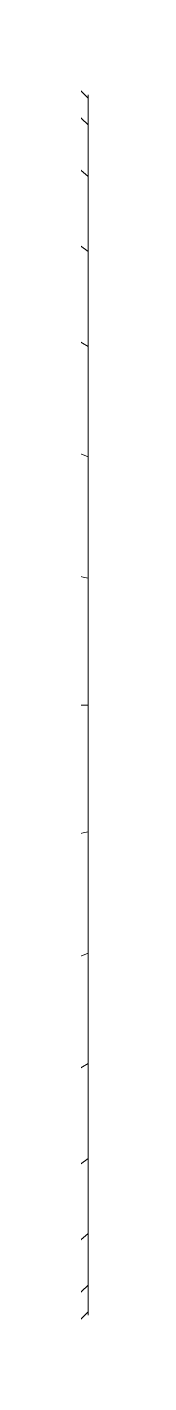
# Model space of a CAD drawing. Header units: millimetres. Extents: x -228 to 252, y -232 to 100.
# Drawn here: x 191 to 191, y -20 to 20 of the extents above; entities that cross this region are included whole.
import ezdxf

# ---------------------------------------------------------------- set-up
doc = ezdxf.new("R2010")
doc.units = ezdxf.units.MM
doc.layers.add('1', color=7, linetype='Continuous', true_color=0xffffff)

# ---------------------------------------------------------------- blocks, each defined once
blk = doc.blocks.new('UG_SURFACE_005')
at = {"layer": '1', "color": 60, "linetype": 'Continuous', "lineweight": 18}
for points in [[(-10, 17.320508, 2), (-2.090569, 19.890439, 2), (-1.881512, 17.901395), (-9, 15.588458)], [(-2.090569, 19.890439, 291.000009), (-2.090569, 19.890439, 2), (-10, 17.320508, 2), (-10, 17.320508, 291.000009)], [(-6.75, 11.691343, 291.000009), (-1.411134, 13.426046, 291.000009), (-2.090569, 19.890439, 291.000009), (-10, 17.320508, 291.000009)], [(-2.090569, 19.890439, 2), (6.18034, 19.021131, 2), (5.562306, 17.119016), (-1.881512, 17.901395)], [(6.18034, 19.021131, 291.000009), (6.18034, 19.021131, 2), (-2.090569, 19.890439, 2), (-2.090569, 19.890439, 291.000009)], [(6.18034, 19.021131, 291.000009), (-2.090569, 19.890439, 291.000009), (-1.411134, 13.426046, 291.000009), (4.17173, 12.839263, 291.000009)], [(4.17173, 12.839263, 291.000009), (9.033263, 10.032455, 291.000009), (13.382612, 14.862897, 291.000009), (6.18034, 19.021131, 291.000009)], [(6.18034, 19.021131, 2), (13.382612, 14.862897, 2), (12.044351, 13.376607), (5.562306, 17.119016)], [(13.382612, 14.862897, 291.000009), (13.382612, 14.862897, 2), (6.18034, 19.021131, 2), (6.18034, 19.021131, 291.000009)], [(-9, 15.588458), (-1.881512, 17.901395), (5.562306, 17.119016), (0, 0)], [(-16.18034, 11.755705, 2), (-10, 17.320508, 2), (-9, 15.588458), (-14.562306, 10.580135)], [(-10, 17.320508, 291.000009), (-10, 17.320508, 2), (-16.18034, 11.755705, 2), (-16.18034, 11.755705, 291.000009)], [(-10, 17.320508, 291.000009), (-16.18034, 11.755705, 291.000009), (-10.92173, 7.935101, 291.000009), (-6.75, 11.691343, 291.000009)], [(5.562306, 17.119016), (12.044351, 13.376607), (16.443819, 7.321259), (0, 0)], [(0, 0), (-17.606657, 3.74241), (-14.562306, 10.580135), (-9, 15.588458)], [(18.27091, 8.134733, 291.000009), (13.382612, 14.862897, 291.000009), (9.033263, 10.032455, 291.000009), (12.332864, 5.490945, 291.000009)], [(13.382612, 14.862897, 2), (18.27091, 8.134733, 2), (16.443819, 7.321259), (12.044351, 13.376607)], [(18.27091, 8.134733, 291.000009), (18.27091, 8.134733, 2), (13.382612, 14.862897, 2), (13.382612, 14.862897, 291.000009)], [(-6.558658, 11.359929, 291.076124), (-1.371133, 13.045458, 291.076124), (-1.411134, 13.426046, 291.000009), (-6.75, 11.691343, 291.000009)], [(-1.371133, 13.045458, 291.076124), (4.053474, 12.475309, 291.076124), (4.17173, 12.839263, 291.000009), (-1.411134, 13.426046, 291.000009)], [(-6.396446, 11.078971, 291.292906), (-1.337221, 12.722813, 291.292906), (-1.371133, 13.045458, 291.076124), (-6.558658, 11.359929, 291.076124)], [(-1.337221, 12.722813, 291.292906), (3.953221, 12.166765, 291.292906), (4.053474, 12.475309, 291.076124), (-1.371133, 13.045458, 291.076124)], [(4.053474, 12.475309, 291.076124), (8.777198, 9.748066, 291.076124), (9.033263, 10.032455, 291.000009), (4.17173, 12.839263, 291.000009)], [(-6.28806, 10.89124, 291.617304), (-1.314563, 12.507227, 291.617304), (-1.337221, 12.722813, 291.292906), (-6.396446, 11.078971, 291.292906)], [(-6.25, 10.825317, 291.999996), (-1.306606, 12.431524, 291.999996), (-1.314563, 12.507227, 291.617304), (-6.28806, 10.89124, 291.617304)], [(-1.306606, 12.431524, 291.999996), (-6.25, 10.825317, 291.999996), (-3.862713, 11.888206, 308.999985)], [(-3.862713, 11.888206, 308.999985), (-1.278053, 12.159865, 308.999985), (-1.306606, 12.431524, 291.999996)], [(-1.314563, 12.507227, 291.617304), (3.886235, 11.960601, 291.617304), (3.953221, 12.166765, 291.292906), (-1.337221, 12.722813, 291.292906)], [(-1.306606, 12.431524, 291.999996), (3.862713, 11.888206, 291.999996), (3.886235, 11.960601, 291.617304), (-1.314563, 12.507227, 291.617304)], [(3.862713, 11.888206, 291.999996), (-1.306606, 12.431524, 291.999996), (1.306606, 12.431524, 308.999985)], [(-1.306606, 12.431524, 291.999996), (-1.278053, 12.159865, 308.999985), (1.306606, 12.431524, 308.999985)], [(1.202077, 11.437002, 310.000002), (1.306606, 12.431524, 308.999985), (-1.278053, 12.159865, 308.999985)], [(3.778303, 11.628421, 308.999985), (1.306606, 12.431524, 308.999985), (1.202077, 11.437002, 310.000002), (5.75, 9.959293, 310.000002)], [(1.306606, 12.431524, 308.999985), (3.778303, 11.628421, 308.999985), (3.862713, 11.888206, 291.999996)], [(3.953221, 12.166765, 291.292906), (8.560116, 9.506973, 291.292906), (8.777198, 9.748066, 291.076124), (4.053474, 12.475309, 291.076124)], [(-1.278053, 12.159865, 308.999985), (-3.862713, 11.888206, 308.999985), (-3.553696, 10.93715, 310.000002), (1.202077, 11.437002, 310.000002)], [(3.886235, 11.960601, 291.617304), (8.415068, 9.345879, 291.617304), (8.560116, 9.506973, 291.292906), (3.953221, 12.166765, 291.292906)], [(-19.562952, 4.158234, 2), (-16.18034, 11.755705, 2), (-14.562306, 10.580135), (-17.606657, 3.74241)], [(-16.18034, 11.755705, 291.000009), (-16.18034, 11.755705, 2), (-19.562952, 4.158234, 2), (-19.562952, 4.158234, 291.000009)], [(-13.204993, 2.806808, 291.000009), (-10.92173, 7.935101, 291.000009), (-16.18034, 11.755705, 291.000009), (-19.562952, 4.158234, 291.000009)], [(-10.612132, 7.710165, 291.076124), (-6.558658, 11.359929, 291.076124), (-6.75, 11.691343, 291.000009), (-10.92173, 7.935101, 291.000009)], [(-6.25, 10.825317, 291.999996), (-6.113423, 10.588759, 308.999985), (-3.862713, 11.888206, 308.999985)], [(-3.553696, 10.93715, 310.000002), (-3.862713, 11.888206, 308.999985), (-6.113423, 10.588759, 308.999985)], [(3.862713, 11.888206, 291.999996), (3.778303, 11.628421, 308.999985), (6.25, 10.825317, 308.999985)], [(5.75, 9.959293, 310.000002), (6.25, 10.825317, 308.999985), (3.778303, 11.628421, 308.999985)], [(3.862713, 11.888206, 291.999996), (8.364133, 9.28931, 291.999996), (8.415068, 9.345879, 291.617304), (3.886235, 11.960601, 291.617304)], [(8.364133, 9.28931, 291.999996), (3.862713, 11.888206, 291.999996), (6.25, 10.825317, 308.999985)], [(-10.349668, 7.519474, 291.292906), (-6.396446, 11.078971, 291.292906), (-6.558658, 11.359929, 291.076124), (-10.612132, 7.710165, 291.076124)], [(-4.625, 8.010735, 310.000002), (-0.966888, 9.199328, 310.000002), (1.202077, 11.437002, 310.000002), (-3.553696, 10.93715, 310.000002)], [(5.75, 9.959293, 310.000002), (1.202077, 11.437002, 310.000002), (-0.966888, 9.199328, 310.000002), (2.858407, 8.797273, 310.000002)], [(-10.174295, 7.392058, 291.617304), (-6.28806, 10.89124, 291.617304), (-6.396446, 11.078971, 291.292906), (-10.349668, 7.519474, 291.292906)], [(-10.112712, 7.347316, 291.999996), (-6.25, 10.825317, 291.999996), (-6.28806, 10.89124, 291.617304), (-10.174295, 7.392058, 291.617304)], [(-6.25, 10.825317, 291.999996), (-10.112712, 7.347316, 291.999996), (-8.364133, 9.28931, 308.999985)], [(-6.113423, 10.588759, 308.999985), (-8.364133, 9.28931, 308.999985), (-7.695002, 8.546165, 310.000002), (-3.553696, 10.93715, 310.000002)], [(-8.364133, 9.28931, 308.999985), (-6.113423, 10.588759, 308.999985), (-6.25, 10.825317, 291.999996)], [(-3.553696, 10.93715, 310.000002), (-7.695002, 8.546165, 310.000002), (-7.483407, 5.437014, 310.000002), (-4.625, 8.010735, 310.000002)], [(8.181356, 9.086316, 308.999985), (6.25, 10.825317, 308.999985), (5.75, 9.959293, 310.000002), (9.303696, 6.75953, 310.000002)], [(6.25, 10.825317, 308.999985), (8.181356, 9.086316, 308.999985), (8.364133, 9.28931, 291.999996)], [(8.777198, 9.748066, 291.076124), (11.983265, 5.335293, 291.076124), (12.332864, 5.490945, 291.000009), (9.033263, 10.032455, 291.000009)], [(-5, 8.660254, 315.750003), (-1.045285, 9.945219, 315.750003), (-0.86236, 8.204806, 314.00001), (-4.125, 7.14471, 314.00001)], [(-1.045285, 9.945219, 315.750003), (-5, 8.660254, 315.750003), (-3.09017, 9.510566, 327.499986)], [(-3.09017, 9.510566, 327.499986), (-1.022443, 9.727892, 327.499986), (-1.045285, 9.945219, 315.750003)], [(-1.022443, 9.727892, 327.499986), (-3.09017, 9.510566, 327.499986), (-2.317627, 7.132924, 330.000013), (0.783963, 7.458914, 330.000013)], [(-1.045285, 9.945219, 315.750003), (3.09017, 9.510566, 315.750003), (2.54939, 7.846217, 314.00001), (-0.86236, 8.204806, 314.00001)], [(3.09017, 9.510566, 315.750003), (-1.045285, 9.945219, 315.750003), (1.045285, 9.945219, 327.499986)], [(-1.045285, 9.945219, 315.750003), (-1.022443, 9.727892, 327.499986), (1.045285, 9.945219, 327.499986)], [(0.783963, 7.458914, 330.000013), (1.045285, 9.945219, 327.499986), (-1.022443, 9.727892, 327.499986)], [(3.022642, 9.302736, 327.499986), (1.045285, 9.945219, 327.499986), (0.783963, 7.458914, 330.000013), (3.75, 6.49519, 330.000013)], [(1.045285, 9.945219, 327.499986), (3.022642, 9.302736, 327.499986), (3.09017, 9.510566, 315.750003)], [(9.303696, 6.75953, 310.000002), (5.75, 9.959293, 310.000002), (2.858407, 8.797273, 310.000002), (6.189458, 6.87409, 310.000002)], [(8.560116, 9.506973, 291.292906), (11.686889, 5.203338, 291.292906), (11.983265, 5.335293, 291.076124), (8.777198, 9.748066, 291.076124)], [(-10.112712, 7.347316, 291.999996), (-9.891725, 7.186759, 308.999985), (-8.364133, 9.28931, 308.999985)], [(-7.695002, 8.546165, 310.000002), (-8.364133, 9.28931, 308.999985), (-9.891725, 7.186759, 308.999985)], [(-5, 8.660254, 315.750003), (-4.890738, 8.471007, 327.499986), (-3.09017, 9.510566, 327.499986)], [(-2.317627, 7.132924, 330.000013), (-3.09017, 9.510566, 327.499986), (-4.890738, 8.471007, 327.499986)], [(3.09017, 9.510566, 315.750003), (6.691306, 7.431448, 315.750003), (5.520327, 6.130945, 314.00001), (2.54939, 7.846217, 314.00001)], [(3.09017, 9.510566, 315.750003), (3.022642, 9.302736, 327.499986), (5, 8.660254, 327.499986)], [(3.75, 6.49519, 330.000013), (5, 8.660254, 327.499986), (3.022642, 9.302736, 327.499986)], [(6.691306, 7.431448, 315.750003), (3.09017, 9.510566, 315.750003), (5, 8.660254, 327.499986)], [(8.364133, 9.28931, 291.999996), (8.181356, 9.086316, 308.999985), (10.112712, 7.347316, 308.999985)], [(8.364133, 9.28931, 291.999996), (11.419319, 5.084208, 291.999996), (11.488858, 5.115169, 291.617304), (8.415068, 9.345879, 291.617304)], [(11.419319, 5.084208, 291.999996), (8.364133, 9.28931, 291.999996), (10.112712, 7.347316, 308.999985)], [(8.415068, 9.345879, 291.617304), (11.488858, 5.115169, 291.617304), (11.686889, 5.203338, 291.292906), (8.560116, 9.506973, 291.292906)], [(-4.433658, 7.679321, 310.076118), (-0.926887, 8.81874, 310.076118), (-0.966888, 9.199328, 310.000002), (-4.625, 8.010735, 310.000002)], [(-4.271447, 7.398363, 310.2929), (-0.892975, 8.496094, 310.2929), (-0.926887, 8.81874, 310.076118), (-4.433658, 7.679321, 310.076118)], [(-0.926887, 8.81874, 310.076118), (2.740151, 8.43332, 310.076118), (2.858407, 8.797273, 310.000002), (-0.966888, 9.199328, 310.000002)], [(-0.892975, 8.496094, 310.2929), (2.639899, 8.124774, 310.2929), (2.740151, 8.43332, 310.076118), (-0.926887, 8.81874, 310.076118)], [(9.303696, 6.75953, 310.000002), (10.112712, 7.347316, 308.999985), (8.181356, 9.086316, 308.999985)], [(-9.891725, 7.186759, 308.999985), (-11.419319, 5.084208, 308.999985), (-10.505773, 4.677471, 310.000002), (-7.695002, 8.546165, 310.000002)], [(-9.047865, 1.923183, 310.000002), (-7.483407, 5.437014, 310.000002), (-7.695002, 8.546165, 310.000002), (-10.505773, 4.677471, 310.000002)], [(-8.09017, 5.877852, 315.750003), (-5, 8.660254, 315.750003), (-4.125, 7.14471, 314.00001), (-6.67439, 4.849229, 314.00001)], [(-5, 8.660254, 315.750003), (-8.09017, 5.877852, 315.750003), (-6.691306, 7.431448, 327.499986)], [(-6.691306, 7.431448, 327.499986), (-4.890738, 8.471007, 327.499986), (-5, 8.660254, 315.750003)], [(-4.890738, 8.471007, 327.499986), (-6.691306, 7.431448, 327.499986), (-5.01848, 5.573586, 330.000013), (-2.317627, 7.132924, 330.000013)], [(-4.16306, 7.210632, 310.617328), (-0.870317, 8.280509, 310.617328), (-0.892975, 8.496094, 310.2929), (-4.271447, 7.398363, 310.2929)], [(-0.870317, 8.280509, 310.617328), (2.572913, 7.918611, 310.617328), (2.639899, 8.124774, 310.2929), (-0.892975, 8.496094, 310.2929)], [(2.639899, 8.124774, 310.2929), (5.716311, 6.348607, 310.2929), (5.933393, 6.5897, 310.076118), (2.740151, 8.43332, 310.076118)], [(2.740151, 8.43332, 310.076118), (5.933393, 6.5897, 310.076118), (6.189458, 6.87409, 310.000002), (2.858407, 8.797273, 310.000002)], [(6.545085, 7.269053, 327.499986), (5, 8.660254, 327.499986), (3.75, 6.49519, 330.000013), (6.067628, 4.408389, 330.000013)], [(5, 8.660254, 327.499986), (6.545085, 7.269053, 327.499986), (6.691306, 7.431448, 315.750003)], [(-7.17381, 5.212078, 310.076118), (-4.433658, 7.679321, 310.076118), (-4.625, 8.010735, 310.000002), (-7.483407, 5.437014, 310.000002)], [(-4.125, 7.14471, 310.99999), (-0.86236, 8.204806, 310.99999), (-0.870317, 8.280509, 310.617328), (-4.16306, 7.210632, 310.617328)], [(-0.86236, 8.204806, 314.00001), (-0.86236, 8.204806, 310.99999), (-4.125, 7.14471, 310.99999), (-4.125, 7.14471, 314.00001)], [(-0.86236, 8.204806, 310.99999), (2.54939, 7.846217, 310.99999), (2.572913, 7.918611, 310.617328), (-0.870317, 8.280509, 310.617328)], [(2.54939, 7.846217, 314.00001), (2.54939, 7.846217, 310.99999), (-0.86236, 8.204806, 310.99999), (-0.86236, 8.204806, 314.00001)], [(2.572913, 7.918611, 310.617328), (5.571262, 6.187513, 310.617328), (5.716311, 6.348607, 310.2929), (2.639899, 8.124774, 310.2929)], [(12.332864, 5.490945, 291.000009), (13.5, 0, 291.000009), (20, 0, 291.000009), (18.27091, 8.134733, 291.000009)], [(18.27091, 8.134733, 2), (20, 0, 2), (17.999999, 0), (16.443819, 7.321259)], [(20, 0, 291.000009), (20, 0, 2), (18.27091, 8.134733, 2), (18.27091, 8.134733, 291.000009)], [(-12.830672, 2.727243, 291.076124), (-10.612132, 7.710165, 291.076124), (-10.92173, 7.935101, 291.000009), (-13.204993, 2.806808, 291.000009)], [(-12.513338, 2.659792, 291.292906), (-10.349668, 7.519474, 291.292906), (-10.612132, 7.710165, 291.076124), (-12.830672, 2.727243, 291.076124)], [(-6.911346, 5.021387, 310.2929), (-4.271447, 7.398363, 310.2929), (-4.433658, 7.679321, 310.076118), (-7.17381, 5.212078, 310.076118)], [(2.54939, 7.846217, 310.99999), (5.520327, 6.130945, 310.99999), (5.571262, 6.187513, 310.617328), (2.572913, 7.918611, 310.617328)], [(5.520327, 6.130945, 314.00001), (5.520327, 6.130945, 310.99999), (2.54939, 7.846217, 310.99999), (2.54939, 7.846217, 314.00001)], [(-12.301303, 2.614722, 291.617304), (-10.174295, 7.392058, 291.617304), (-10.349668, 7.519474, 291.292906), (-12.513338, 2.659792, 291.292906)], [(-12.226845, 2.598896, 291.999996), (-10.112712, 7.347316, 291.999996), (-10.174295, 7.392058, 291.617304), (-12.301303, 2.614722, 291.617304)], [(-10.112712, 7.347316, 291.999996), (-12.226845, 2.598896, 291.999996), (-11.419319, 5.084208, 308.999985)], [(-11.419319, 5.084208, 308.999985), (-9.891725, 7.186759, 308.999985), (-10.112712, 7.347316, 291.999996)], [(-8.09017, 5.877852, 315.750003), (-7.91338, 5.749407, 327.499986), (-6.691306, 7.431448, 327.499986)], [(-5.01848, 5.573586, 330.000013), (-6.691306, 7.431448, 327.499986), (-7.91338, 5.749407, 327.499986)], [(-6.735973, 4.893971, 310.617328), (-4.16306, 7.210632, 310.617328), (-4.271447, 7.398363, 310.2929), (-6.911346, 5.021387, 310.2929)], [(-6.67439, 4.849229, 310.99999), (-4.125, 7.14471, 310.99999), (-4.16306, 7.210632, 310.617328), (-6.735973, 4.893971, 310.617328)], [(3.75, 6.49519, 330.000013), (0.783963, 7.458914, 330.000013), (-2.317627, 7.132924, 330.000013), (0, 0, 330.000013)], [(16.443819, 7.321259), (17.999999, 0), (16.443819, -7.321259), (0, 0)], [(6.691306, 7.431448, 315.750003), (9.135455, 4.067366, 315.750003), (7.53675, 3.355577, 314.00001), (5.520327, 6.130945, 314.00001)], [(6.067628, 4.408389, 330.000013), (8.09017, 5.877852, 327.499986), (6.545085, 7.269053, 327.499986)], [(6.691306, 7.431448, 315.750003), (6.545085, 7.269053, 327.499986), (8.09017, 5.877852, 327.499986)], [(9.135455, 4.067366, 315.750003), (6.691306, 7.431448, 315.750003), (8.09017, 5.877852, 327.499986)], [(11.169779, 4.973106, 308.999985), (10.112712, 7.347316, 308.999985), (9.303696, 6.75953, 310.000002), (11.248698, 2.390984, 310.000002)], [(10.112712, 7.347316, 308.999985), (11.169779, 4.973106, 308.999985), (11.419319, 5.084208, 291.999996)], [(-2.317627, 7.132924, 330.000013), (-5.01848, 5.573586, 330.000013), (-6.851591, 3.050525, 330.000013), (0, 0, 330.000013)], [(-4.125, 7.14471, 314.00001), (-4.125, 7.14471, 310.99999), (-6.67439, 4.849229, 310.99999), (-6.67439, 4.849229, 314.00001)], [(5.933393, 6.5897, 310.076118), (8.100697, 3.606663, 310.076118), (8.450296, 3.762314, 310.000002), (6.189458, 6.87409, 310.000002)], [(11.248698, 2.390984, 310.000002), (9.303696, 6.75953, 310.000002), (6.189458, 6.87409, 310.000002), (8.450296, 3.762314, 310.000002)], [(0, 0, 330.000013), (7.336107, 1.559338, 330.000013), (6.067628, 4.408389, 330.000013), (3.75, 6.49519, 330.000013)], [(5.716311, 6.348607, 310.2929), (7.804321, 3.474708, 310.2929), (8.100697, 3.606663, 310.076118), (5.933393, 6.5897, 310.076118)], [(5.520327, 6.130945, 310.99999), (7.53675, 3.355577, 310.99999), (7.606289, 3.386538, 310.617328), (5.571262, 6.187513, 310.617328)], [(7.53675, 3.355577, 314.00001), (7.53675, 3.355577, 310.99999), (5.520327, 6.130945, 310.99999), (5.520327, 6.130945, 314.00001)], [(5.571262, 6.187513, 310.617328), (7.606289, 3.386538, 310.617328), (7.804321, 3.474708, 310.2929), (5.716311, 6.348607, 310.2929)], [(-9.781476, 2.079117, 315.750003), (-8.09017, 5.877852, 315.750003), (-6.67439, 4.849229, 314.00001), (-8.069717, 1.715272, 314.00001)], [(-8.09017, 5.877852, 315.750003), (-9.781476, 2.079117, 315.750003), (-9.135455, 4.067366, 327.499986)], [(-9.135455, 4.067366, 327.499986), (-7.91338, 5.749407, 327.499986), (-8.09017, 5.877852, 315.750003)], [(-7.91338, 5.749407, 327.499986), (-9.135455, 4.067366, 327.499986), (-6.851591, 3.050525, 330.000013), (-5.01848, 5.573586, 330.000013)], [(8.935823, 3.978485, 327.499986), (8.09017, 5.877852, 327.499986), (6.067628, 4.408389, 330.000013), (7.336107, 1.559338, 330.000013)], [(8.09017, 5.877852, 327.499986), (8.935823, 3.978485, 327.499986), (9.135455, 4.067366, 315.750003)], [(-8.673544, 1.843619, 310.076118), (-7.17381, 5.212078, 310.076118), (-7.483407, 5.437014, 310.000002), (-9.047865, 1.923183, 310.000002)], [(-8.356211, 1.776167, 310.2929), (-6.911346, 5.021387, 310.2929), (-7.17381, 5.212078, 310.076118), (-8.673544, 1.843619, 310.076118)], [(11.488858, 5.115169, 291.617304), (12.576121, 0, 291.617304), (12.792893, 0, 291.292906), (11.686889, 5.203338, 291.292906)], [(11.686889, 5.203338, 291.292906), (12.792893, 0, 291.292906), (13.117316, 0, 291.076124), (11.983265, 5.335293, 291.076124)], [(11.983265, 5.335293, 291.076124), (13.117316, 0, 291.076124), (13.5, 0, 291.000009), (12.332864, 5.490945, 291.000009)], [(-12.226845, 2.598896, 291.999996), (-11.959659, 2.542104, 308.999985), (-11.419319, 5.084208, 308.999985)], [(-10.505773, 4.677471, 310.000002), (-11.419319, 5.084208, 308.999985), (-11.959659, 2.542104, 308.999985)], [(-8.144175, 1.731098, 310.617328), (-6.735973, 4.893971, 310.617328), (-6.911346, 5.021387, 310.2929), (-8.356211, 1.776167, 310.2929)], [(-8.069717, 1.715272, 310.99999), (-6.67439, 4.849229, 310.99999), (-6.735973, 4.893971, 310.617328), (-8.144175, 1.731098, 310.617328)], [(-6.67439, 4.849229, 314.00001), (-6.67439, 4.849229, 310.99999), (-8.069717, 1.715272, 310.99999), (-8.069717, 1.715272, 314.00001)], [(11.419319, 5.084208, 291.999996), (11.169779, 4.973106, 308.999985), (12.226845, 2.598896, 308.999985)], [(11.248698, 2.390984, 310.000002), (12.226845, 2.598896, 308.999985), (11.169779, 4.973106, 308.999985)], [(11.419319, 5.084208, 291.999996), (12.5, 0, 291.999996), (12.576121, 0, 291.617304), (11.488858, 5.115169, 291.617304)], [(12.5, 0, 291.999996), (11.419319, 5.084208, 291.999996), (12.226845, 2.598896, 308.999985)], [(-11.959659, 2.542104, 308.999985), (-12.5, 0, 308.999985), (-11.5, 0, 310.000002), (-10.505773, 4.677471, 310.000002)], [(-10.505773, 4.677471, 310.000002), (-11.5, 0, 310.000002), (-9.047865, 1.923183, 310.000002)], [(-20, 0, 2), (-19.562952, 4.158234, 2), (-17.606657, 3.74241), (-17.999999, 0)], [(-19.562952, -4.158234, 291.000009), (-19.562952, 4.158234, 291.000009), (-20, 0, 2)], [(-19.562952, 4.158234, 291.000009), (-19.562952, 4.158234, 2), (-20, 0, 2)], [(-19.562952, 4.158234, 291.000009), (-19.562952, -4.158234, 291.000009), (-13.204993, -2.806808, 291.000009), (-13.204993, 2.806808, 291.000009)], [(-9.781476, 2.079117, 315.750003), (-9.567727, 2.033683, 327.499986), (-9.135455, 4.067366, 327.499986)], [(-6.851591, 3.050525, 330.000013), (-9.135455, 4.067366, 327.499986), (-9.567727, 2.033683, 327.499986)], [(9.135455, 4.067366, 315.750003), (10, 0, 315.750003), (8.25, 0, 314.00001), (7.53675, 3.355577, 314.00001)], [(9.135455, 4.067366, 315.750003), (8.935823, 3.978485, 327.499986), (9.781476, 2.079117, 327.499986)], [(10, 0, 315.750003), (9.135455, 4.067366, 315.750003), (9.781476, 2.079117, 327.499986)], [(-17.606657, -3.74241), (-17.999999, 0), (-17.606657, 3.74241), (0, 0)], [(7.336107, 1.559338, 330.000013), (9.781476, 2.079117, 327.499986), (8.935823, 3.978485, 327.499986)], [(7.804321, 3.474708, 310.2929), (8.542893, 0, 310.2929), (8.867317, 0, 310.076118), (8.100697, 3.606663, 310.076118)], [(8.100697, 3.606663, 310.076118), (8.867317, 0, 310.076118), (9.25, 0, 310.000002), (8.450296, 3.762314, 310.000002)], [(8.450296, 3.762314, 310.000002), (9.25, 0, 310.000002), (11.5, 0, 310.000002), (11.248698, 2.390984, 310.000002)], [(7.53675, 3.355577, 310.99999), (8.25, 0, 310.99999), (8.326121, 0, 310.617328), (7.606289, 3.386538, 310.617328)], [(8.25, 0, 314.00001), (8.25, 0, 310.99999), (7.53675, 3.355577, 310.99999), (7.53675, 3.355577, 314.00001)], [(7.606289, 3.386538, 310.617328), (8.326121, 0, 310.617328), (8.542893, 0, 310.2929), (7.804321, 3.474708, 310.2929)], [(-12.830672, -2.727243, 291.076124), (-12.830672, 2.727243, 291.076124), (-13.204993, 2.806808, 291.000009), (-13.204993, -2.806808, 291.000009)], [(-9.567727, 2.033683, 327.499986), (-10, 0, 327.499986), (-7.5, 0, 330.000013), (-6.851591, 3.050525, 330.000013)], [(-6.851591, 3.050525, 330.000013), (-7.5, 0, 330.000013), (-6.851591, -3.050525, 330.000013), (0, 0, 330.000013)], [(-12.513338, -2.659792, 291.292906), (-12.513338, 2.659792, 291.292906), (-12.830672, 2.727243, 291.076124), (-12.830672, -2.727243, 291.076124)], [(-12.301303, -2.614722, 291.617304), (-12.301303, 2.614722, 291.617304), (-12.513338, 2.659792, 291.292906), (-12.513338, -2.659792, 291.292906)], [(-12.226845, 2.598896, 291.999996), (-12.226845, -2.598896, 291.999996), (-12.5, 0, 308.999985)], [(-12.5, 0, 308.999985), (-11.959659, 2.542104, 308.999985), (-12.226845, 2.598896, 291.999996)], [(-12.226845, -2.598896, 291.999996), (-12.226845, 2.598896, 291.999996), (-12.301303, 2.614722, 291.617304), (-12.301303, -2.614722, 291.617304)], [(12.5, 0, 308.999985), (12.226845, 2.598896, 308.999985), (11.248698, 2.390984, 310.000002), (11.5, 0, 310.000002)], [(12.226845, 2.598896, 308.999985), (12.5, 0, 308.999985), (12.5, 0, 291.999996)], [(-9.781476, 2.079117, 315.750003), (-9.781476, -2.079117, 315.750003), (-10, 0, 327.499986)], [(-10, 0, 327.499986), (-9.567727, 2.033683, 327.499986), (-9.781476, 2.079117, 315.750003)], [(-9.781476, -2.079117, 315.750003), (-9.781476, 2.079117, 315.750003), (-8.069717, 1.715272, 314.00001), (-8.069717, -1.715272, 314.00001)], [(10, 0, 327.499986), (9.781476, 2.079117, 327.499986), (7.336107, 1.559338, 330.000013), (7.5, 0, 330.000013)], [(9.781476, 2.079117, 327.499986), (10, 0, 327.499986), (10, 0, 315.750003)], [(-11.5, 0, 310.000002), (-9.047865, -1.923183, 310.000002), (-9.047865, 1.923183, 310.000002)], [(-8.673544, -1.843619, 310.076118), (-8.673544, 1.843619, 310.076118), (-9.047865, 1.923183, 310.000002), (-9.047865, -1.923183, 310.000002)], [(-8.356211, -1.776167, 310.2929), (-8.356211, 1.776167, 310.2929), (-8.673544, 1.843619, 310.076118), (-8.673544, -1.843619, 310.076118)], [(-8.144175, -1.731098, 310.617328), (-8.144175, 1.731098, 310.617328), (-8.356211, 1.776167, 310.2929), (-8.356211, -1.776167, 310.2929)], [(-8.069717, -1.715272, 310.99999), (-8.069717, 1.715272, 310.99999), (-8.144175, 1.731098, 310.617328), (-8.144175, -1.731098, 310.617328)], [(-8.069717, 1.715272, 314.00001), (-8.069717, 1.715272, 310.99999), (-8.069717, -1.715272, 310.99999), (-8.069717, -1.715272, 314.00001)], [(7.336107, -1.559338, 330.000013), (7.5, 0, 330.000013), (7.336107, 1.559338, 330.000013), (0, 0, 330.000013)], [(-17.999999, 0), (-17.606657, -3.74241), (-19.562952, -4.158234, 2), (-20, 0, 2)], [(-20, 0, 2), (-19.562952, -4.158234, 2), (-19.562952, -4.158234, 291.000009)], [(-9, -15.588458), (-14.562306, -10.580135), (-17.606657, -3.74241), (0, 0)], [(-12.226845, -2.598896, 291.999996), (-11.959659, -2.542104, 308.999985), (-12.5, 0, 308.999985)], [(-11.5, 0, 310.000002), (-12.5, 0, 308.999985), (-11.959659, -2.542104, 308.999985)], [(-11.959659, -2.542104, 308.999985), (-11.419319, -5.084208, 308.999985), (-10.505773, -4.677471, 310.000002), (-11.5, 0, 310.000002)], [(-7.483407, -5.437014, 310.000002), (-9.047865, -1.923183, 310.000002), (-11.5, 0, 310.000002), (-10.505773, -4.677471, 310.000002)], [(-9.781476, -2.079117, 315.750003), (-9.567727, -2.033683, 327.499986), (-10, 0, 327.499986)], [(-7.5, 0, 330.000013), (-10, 0, 327.499986), (-9.567727, -2.033683, 327.499986)], [(-9.567727, -2.033683, 327.499986), (-9.135455, -4.067366, 327.499986), (-6.851591, -3.050525, 330.000013), (-7.5, 0, 330.000013)], [(5.562306, -17.119016), (-1.881512, -17.901395), (-9, -15.588458), (0, 0)], [(-6.851591, -3.050525, 330.000013), (-5.01848, -5.573586, 330.000013), (-2.317627, -7.132924, 330.000013), (0, 0, 330.000013)], [(-2.317627, -7.132924, 330.000013), (0.783963, -7.458914, 330.000013), (3.75, -6.49519, 330.000013), (0, 0, 330.000013)], [(16.443819, -7.321259), (12.044351, -13.376607), (5.562306, -17.119016), (0, 0)], [(3.75, -6.49519, 330.000013), (6.067628, -4.408389, 330.000013), (7.336107, -1.559338, 330.000013), (0, 0, 330.000013)], [(7.5, 0, 330.000013), (7.336107, -1.559338, 330.000013), (9.781476, -2.079117, 327.499986), (10, 0, 327.499986)], [(8.25, 0, 310.99999), (7.53675, -3.355577, 310.99999), (7.606289, -3.386538, 310.617328), (8.326121, 0, 310.617328)], [(7.53675, -3.355577, 314.00001), (7.53675, -3.355577, 310.99999), (8.25, 0, 310.99999), (8.25, 0, 314.00001)], [(10, 0, 315.750003), (9.135455, -4.067366, 315.750003), (7.53675, -3.355577, 314.00001), (8.25, 0, 314.00001)], [(8.326121, 0, 310.617328), (7.606289, -3.386538, 310.617328), (7.804321, -3.474708, 310.2929), (8.542893, 0, 310.2929)], [(8.542893, 0, 310.2929), (7.804321, -3.474708, 310.2929), (8.100697, -3.606663, 310.076118), (8.867317, 0, 310.076118)], [(8.867317, 0, 310.076118), (8.100697, -3.606663, 310.076118), (8.450296, -3.762314, 310.000002), (9.25, 0, 310.000002)], [(9.25, 0, 310.000002), (8.450296, -3.762314, 310.000002), (9.303696, -6.75953, 310.000002), (11.248698, -2.390984, 310.000002)], [(9.781476, -2.079117, 327.499986), (9.135455, -4.067366, 315.750003), (10, 0, 315.750003)], [(11.248698, -2.390984, 310.000002), (11.5, 0, 310.000002), (9.25, 0, 310.000002)], [(10, 0, 315.750003), (10, 0, 327.499986), (9.781476, -2.079117, 327.499986)], [(11.5, 0, 310.000002), (11.248698, -2.390984, 310.000002), (12.226845, -2.598896, 308.999985), (12.5, 0, 308.999985)], [(12.5, 0, 291.999996), (11.419319, -5.084208, 291.999996), (11.488858, -5.115169, 291.617304), (12.576121, 0, 291.617304)], [(12.226845, -2.598896, 308.999985), (11.419319, -5.084208, 291.999996), (12.5, 0, 291.999996)], [(12.576121, 0, 291.617304), (11.488858, -5.115169, 291.617304), (11.686889, -5.203338, 291.292906), (12.792893, 0, 291.292906)], [(12.792893, 0, 291.292906), (11.686889, -5.203338, 291.292906), (11.983265, -5.335293, 291.076124), (13.117316, 0, 291.076124)], [(13.117316, 0, 291.076124), (11.983265, -5.335293, 291.076124), (12.332864, -5.490945, 291.000009), (13.5, 0, 291.000009)], [(12.5, 0, 291.999996), (12.5, 0, 308.999985), (12.226845, -2.598896, 308.999985)], [(18.27091, -8.134733, 291.000009), (20, 0, 291.000009), (13.5, 0, 291.000009), (12.332864, -5.490945, 291.000009)], [(20, 0, 2), (18.27091, -8.134733, 2), (16.443819, -7.321259), (17.999999, 0)], [(18.27091, -8.134733, 291.000009), (18.27091, -8.134733, 2), (20, 0, 2), (20, 0, 291.000009)], [(8.935823, -3.978485, 327.499986), (9.781476, -2.079117, 327.499986), (7.336107, -1.559338, 330.000013), (6.067628, -4.408389, 330.000013)], [(-8.09017, -5.877852, 315.750003), (-9.781476, -2.079117, 315.750003), (-8.069717, -1.715272, 314.00001), (-6.67439, -4.849229, 314.00001)], [(-7.17381, -5.212078, 310.076118), (-8.673544, -1.843619, 310.076118), (-9.047865, -1.923183, 310.000002), (-7.483407, -5.437014, 310.000002)], [(-6.911346, -5.021387, 310.2929), (-8.356211, -1.776167, 310.2929), (-8.673544, -1.843619, 310.076118), (-7.17381, -5.212078, 310.076118)], [(-6.735973, -4.893971, 310.617328), (-8.144175, -1.731098, 310.617328), (-8.356211, -1.776167, 310.2929), (-6.911346, -5.021387, 310.2929)], [(-6.67439, -4.849229, 310.99999), (-8.069717, -1.715272, 310.99999), (-8.144175, -1.731098, 310.617328), (-6.735973, -4.893971, 310.617328)], [(-8.069717, -1.715272, 314.00001), (-8.069717, -1.715272, 310.99999), (-6.67439, -4.849229, 310.99999), (-6.67439, -4.849229, 314.00001)], [(-9.135455, -4.067366, 327.499986), (-9.567727, -2.033683, 327.499986), (-9.781476, -2.079117, 315.750003)], [(-9.781476, -2.079117, 315.750003), (-8.09017, -5.877852, 315.750003), (-9.135455, -4.067366, 327.499986)], [(9.781476, -2.079117, 327.499986), (8.935823, -3.978485, 327.499986), (9.135455, -4.067366, 315.750003)], [(11.169779, -4.973106, 308.999985), (12.226845, -2.598896, 308.999985), (11.248698, -2.390984, 310.000002), (9.303696, -6.75953, 310.000002)], [(-10.612132, -7.710165, 291.076124), (-12.830672, -2.727243, 291.076124), (-13.204993, -2.806808, 291.000009), (-10.92173, -7.935101, 291.000009)], [(-10.349668, -7.519474, 291.292906), (-12.513338, -2.659792, 291.292906), (-12.830672, -2.727243, 291.076124), (-10.612132, -7.710165, 291.076124)], [(-10.174295, -7.392058, 291.617304), (-12.301303, -2.614722, 291.617304), (-12.513338, -2.659792, 291.292906), (-10.349668, -7.519474, 291.292906)], [(-10.112712, -7.347316, 291.999996), (-12.226845, -2.598896, 291.999996), (-12.301303, -2.614722, 291.617304), (-10.174295, -7.392058, 291.617304)], [(-11.419319, -5.084208, 308.999985), (-11.959659, -2.542104, 308.999985), (-12.226845, -2.598896, 291.999996)], [(-12.226845, -2.598896, 291.999996), (-10.112712, -7.347316, 291.999996), (-11.419319, -5.084208, 308.999985)], [(12.226845, -2.598896, 308.999985), (11.169779, -4.973106, 308.999985), (11.419319, -5.084208, 291.999996)], [(-19.562952, -4.158234, 291.000009), (-16.18034, -11.755705, 291.000009), (-10.92173, -7.935101, 291.000009), (-13.204993, -2.806808, 291.000009)], [(-6.851591, -3.050525, 330.000013), (-9.135455, -4.067366, 327.499986), (-7.91338, -5.749407, 327.499986)], [(-7.91338, -5.749407, 327.499986), (-6.691306, -7.431448, 327.499986), (-5.01848, -5.573586, 330.000013), (-6.851591, -3.050525, 330.000013)], [(7.53675, -3.355577, 310.99999), (5.520327, -6.130945, 310.99999), (5.571262, -6.187513, 310.617328), (7.606289, -3.386538, 310.617328)], [(5.520327, -6.130945, 314.00001), (5.520327, -6.130945, 310.99999), (7.53675, -3.355577, 310.99999), (7.53675, -3.355577, 314.00001)], [(9.135455, -4.067366, 315.750003), (6.691306, -7.431448, 315.750003), (5.520327, -6.130945, 314.00001), (7.53675, -3.355577, 314.00001)], [(7.606289, -3.386538, 310.617328), (5.571262, -6.187513, 310.617328), (5.716311, -6.348607, 310.2929), (7.804321, -3.474708, 310.2929)], [(7.804321, -3.474708, 310.2929), (5.716311, -6.348607, 310.2929), (5.933393, -6.5897, 310.076118), (8.100697, -3.606663, 310.076118)], [(-16.18034, -11.755705, 2), (-19.562952, -4.158234, 2), (-17.606657, -3.74241), (-14.562306, -10.580135)], [(5.75, -9.959293, 310.000002), (9.303696, -6.75953, 310.000002), (8.450296, -3.762314, 310.000002), (6.189458, -6.87409, 310.000002)], [(8.100697, -3.606663, 310.076118), (5.933393, -6.5897, 310.076118), (6.189458, -6.87409, 310.000002), (8.450296, -3.762314, 310.000002)], [(6.067628, -4.408389, 330.000013), (8.09017, -5.877852, 327.499986), (8.935823, -3.978485, 327.499986)], [(9.135455, -4.067366, 315.750003), (8.935823, -3.978485, 327.499986), (8.09017, -5.877852, 327.499986)], [(-19.562952, -4.158234, 291.000009), (-19.562952, -4.158234, 2), (-16.18034, -11.755705, 2), (-16.18034, -11.755705, 291.000009)], [(-8.09017, -5.877852, 315.750003), (-7.91338, -5.749407, 327.499986), (-9.135455, -4.067366, 327.499986)], [(6.691306, -7.431448, 315.750003), (9.135455, -4.067366, 315.750003), (8.09017, -5.877852, 327.499986)], [(-10.505773, -4.677471, 310.000002), (-11.419319, -5.084208, 308.999985), (-9.891725, -7.186759, 308.999985)], [(-9.891725, -7.186759, 308.999985), (-8.364133, -9.28931, 308.999985), (-7.695002, -8.546165, 310.000002), (-10.505773, -4.677471, 310.000002)], [(-4.625, -8.010735, 310.000002), (-7.483407, -5.437014, 310.000002), (-10.505773, -4.677471, 310.000002), (-7.695002, -8.546165, 310.000002)], [(6.545085, -7.269053, 327.499986), (8.09017, -5.877852, 327.499986), (6.067628, -4.408389, 330.000013), (3.75, -6.49519, 330.000013)], [(-10.112712, -7.347316, 291.999996), (-9.891725, -7.186759, 308.999985), (-11.419319, -5.084208, 308.999985)], [(-5, -8.660254, 315.750003), (-8.09017, -5.877852, 315.750003), (-6.67439, -4.849229, 314.00001), (-4.125, -7.14471, 314.00001)], [(-4.271447, -7.398363, 310.2929), (-6.911346, -5.021387, 310.2929), (-7.17381, -5.212078, 310.076118), (-4.433658, -7.679321, 310.076118)], [(-4.16306, -7.210632, 310.617328), (-6.735973, -4.893971, 310.617328), (-6.911346, -5.021387, 310.2929), (-4.271447, -7.398363, 310.2929)], [(-4.125, -7.14471, 310.99999), (-6.67439, -4.849229, 310.99999), (-6.735973, -4.893971, 310.617328), (-4.16306, -7.210632, 310.617328)], [(-6.67439, -4.849229, 314.00001), (-6.67439, -4.849229, 310.99999), (-4.125, -7.14471, 310.99999), (-4.125, -7.14471, 314.00001)], [(11.419319, -5.084208, 291.999996), (8.364133, -9.28931, 291.999996), (8.415068, -9.345879, 291.617304), (11.488858, -5.115169, 291.617304)], [(8.364133, -9.28931, 291.999996), (11.419319, -5.084208, 291.999996), (10.112712, -7.347316, 308.999985)], [(11.488858, -5.115169, 291.617304), (8.415068, -9.345879, 291.617304), (8.560116, -9.506973, 291.292906), (11.686889, -5.203338, 291.292906)], [(9.303696, -6.75953, 310.000002), (10.112712, -7.347316, 308.999985), (11.169779, -4.973106, 308.999985)], [(11.419319, -5.084208, 291.999996), (11.169779, -4.973106, 308.999985), (10.112712, -7.347316, 308.999985)], [(-4.433658, -7.679321, 310.076118), (-7.17381, -5.212078, 310.076118), (-7.483407, -5.437014, 310.000002), (-4.625, -8.010735, 310.000002)], [(-5.01848, -5.573586, 330.000013), (-6.691306, -7.431448, 327.499986), (-4.890738, -8.471007, 327.499986)], [(-4.890738, -8.471007, 327.499986), (-3.09017, -9.510566, 327.499986), (-2.317627, -7.132924, 330.000013), (-5.01848, -5.573586, 330.000013)], [(11.686889, -5.203338, 291.292906), (8.560116, -9.506973, 291.292906), (8.777198, -9.748066, 291.076124), (11.983265, -5.335293, 291.076124)], [(11.983265, -5.335293, 291.076124), (8.777198, -9.748066, 291.076124), (9.033263, -10.032455, 291.000009), (12.332864, -5.490945, 291.000009)], [(13.382612, -14.862897, 291.000009), (18.27091, -8.134733, 291.000009), (12.332864, -5.490945, 291.000009), (9.033263, -10.032455, 291.000009)], [(-6.691306, -7.431448, 327.499986), (-7.91338, -5.749407, 327.499986), (-8.09017, -5.877852, 315.750003)], [(-8.09017, -5.877852, 315.750003), (-5, -8.660254, 315.750003), (-6.691306, -7.431448, 327.499986)], [(8.09017, -5.877852, 327.499986), (6.545085, -7.269053, 327.499986), (6.691306, -7.431448, 315.750003)], [(5.520327, -6.130945, 310.99999), (2.54939, -7.846217, 310.99999), (2.572913, -7.918611, 310.617328), (5.571262, -6.187513, 310.617328)], [(2.54939, -7.846217, 314.00001), (2.54939, -7.846217, 310.99999), (5.520327, -6.130945, 310.99999), (5.520327, -6.130945, 314.00001)], [(6.691306, -7.431448, 315.750003), (3.09017, -9.510566, 315.750003), (2.54939, -7.846217, 314.00001), (5.520327, -6.130945, 314.00001)], [(5.571262, -6.187513, 310.617328), (2.572913, -7.918611, 310.617328), (2.639899, -8.124774, 310.2929), (5.716311, -6.348607, 310.2929)], [(5.716311, -6.348607, 310.2929), (2.639899, -8.124774, 310.2929), (2.740151, -8.43332, 310.076118), (5.933393, -6.5897, 310.076118)], [(3.022642, -9.302736, 327.499986), (5, -8.660254, 327.499986), (3.75, -6.49519, 330.000013), (0.783963, -7.458914, 330.000013)], [(5.933393, -6.5897, 310.076118), (2.740151, -8.43332, 310.076118), (2.858407, -8.797273, 310.000002), (6.189458, -6.87409, 310.000002)], [(3.75, -6.49519, 330.000013), (5, -8.660254, 327.499986), (6.545085, -7.269053, 327.499986)], [(8.181356, -9.086316, 308.999985), (10.112712, -7.347316, 308.999985), (9.303696, -6.75953, 310.000002), (5.75, -9.959293, 310.000002)], [(-8.364133, -9.28931, 308.999985), (-9.891725, -7.186759, 308.999985), (-10.112712, -7.347316, 291.999996)], [(-1.045285, -9.945219, 315.750003), (-5, -8.660254, 315.750003), (-4.125, -7.14471, 314.00001), (-0.86236, -8.204806, 314.00001)], [(-0.86236, -8.204806, 310.99999), (-4.125, -7.14471, 310.99999), (-4.16306, -7.210632, 310.617328), (-0.870317, -8.280509, 310.617328)], [(-4.125, -7.14471, 314.00001), (-4.125, -7.14471, 310.99999), (-0.86236, -8.204806, 310.99999), (-0.86236, -8.204806, 314.00001)], [(-2.317627, -7.132924, 330.000013), (-3.09017, -9.510566, 327.499986), (-1.022443, -9.727892, 327.499986)], [(-1.022443, -9.727892, 327.499986), (1.045285, -9.945219, 327.499986), (0.783963, -7.458914, 330.000013), (-2.317627, -7.132924, 330.000013)], [(6.189458, -6.87409, 310.000002), (2.858407, -8.797273, 310.000002), (5.75, -9.959293, 310.000002)], [(-6.396446, -11.078971, 291.292906), (-10.349668, -7.519474, 291.292906), (-10.612132, -7.710165, 291.076124), (-6.558658, -11.359929, 291.076124)], [(-6.28806, -10.89124, 291.617304), (-10.174295, -7.392058, 291.617304), (-10.349668, -7.519474, 291.292906), (-6.396446, -11.078971, 291.292906)], [(-6.25, -10.825317, 291.999996), (-10.112712, -7.347316, 291.999996), (-10.174295, -7.392058, 291.617304), (-6.28806, -10.89124, 291.617304)], [(-10.112712, -7.347316, 291.999996), (-6.25, -10.825317, 291.999996), (-8.364133, -9.28931, 308.999985)], [(-5, -8.660254, 315.750003), (-4.890738, -8.471007, 327.499986), (-6.691306, -7.431448, 327.499986)], [(-0.892975, -8.496094, 310.2929), (-4.271447, -7.398363, 310.2929), (-4.433658, -7.679321, 310.076118), (-0.926887, -8.81874, 310.076118)], [(-0.870317, -8.280509, 310.617328), (-4.16306, -7.210632, 310.617328), (-4.271447, -7.398363, 310.2929), (-0.892975, -8.496094, 310.2929)], [(0.783963, -7.458914, 330.000013), (1.045285, -9.945219, 327.499986), (3.022642, -9.302736, 327.499986)], [(3.09017, -9.510566, 315.750003), (6.691306, -7.431448, 315.750003), (5, -8.660254, 327.499986)], [(6.691306, -7.431448, 315.750003), (6.545085, -7.269053, 327.499986), (5, -8.660254, 327.499986)], [(10.112712, -7.347316, 308.999985), (8.181356, -9.086316, 308.999985), (8.364133, -9.28931, 291.999996)], [(18.27091, -8.134733, 2), (13.382612, -14.862897, 2), (12.044351, -13.376607), (16.443819, -7.321259)], [(-6.75, -11.691343, 291.000009), (-10.92173, -7.935101, 291.000009), (-16.18034, -11.755705, 291.000009), (-10, -17.320508, 291.000009)], [(-6.558658, -11.359929, 291.076124), (-10.612132, -7.710165, 291.076124), (-10.92173, -7.935101, 291.000009), (-6.75, -11.691343, 291.000009)], [(-0.926887, -8.81874, 310.076118), (-4.433658, -7.679321, 310.076118), (-4.625, -8.010735, 310.000002), (-0.966888, -9.199328, 310.000002)], [(3.09017, -9.510566, 315.750003), (-1.045285, -9.945219, 315.750003), (-0.86236, -8.204806, 314.00001), (2.54939, -7.846217, 314.00001)], [(2.572913, -7.918611, 310.617328), (-0.870317, -8.280509, 310.617328), (-0.892975, -8.496094, 310.2929), (2.639899, -8.124774, 310.2929)], [(2.54939, -7.846217, 310.99999), (-0.86236, -8.204806, 310.99999), (-0.870317, -8.280509, 310.617328), (2.572913, -7.918611, 310.617328)], [(-0.86236, -8.204806, 314.00001), (-0.86236, -8.204806, 310.99999), (2.54939, -7.846217, 310.99999), (2.54939, -7.846217, 314.00001)], [(-4.625, -8.010735, 310.000002), (-7.695002, -8.546165, 310.000002), (-3.553696, -10.93715, 310.000002)], [(-3.553696, -10.93715, 310.000002), (1.202077, -11.437002, 310.000002), (-0.966888, -9.199328, 310.000002), (-4.625, -8.010735, 310.000002)], [(2.639899, -8.124774, 310.2929), (-0.892975, -8.496094, 310.2929), (-0.926887, -8.81874, 310.076118), (2.740151, -8.43332, 310.076118)], [(13.382612, -14.862897, 291.000009), (13.382612, -14.862897, 2), (18.27091, -8.134733, 2), (18.27091, -8.134733, 291.000009)], [(-7.695002, -8.546165, 310.000002), (-8.364133, -9.28931, 308.999985), (-6.113423, -10.588759, 308.999985)], [(-6.113423, -10.588759, 308.999985), (-3.862713, -11.888206, 308.999985), (-3.553696, -10.93715, 310.000002), (-7.695002, -8.546165, 310.000002)], [(-3.09017, -9.510566, 327.499986), (-4.890738, -8.471007, 327.499986), (-5, -8.660254, 315.750003)], [(-5, -8.660254, 315.750003), (-1.045285, -9.945219, 315.750003), (-3.09017, -9.510566, 327.499986)], [(2.740151, -8.43332, 310.076118), (-0.926887, -8.81874, 310.076118), (-0.966888, -9.199328, 310.000002), (2.858407, -8.797273, 310.000002)], [(2.858407, -8.797273, 310.000002), (-0.966888, -9.199328, 310.000002), (1.202077, -11.437002, 310.000002), (5.75, -9.959293, 310.000002)], [(5, -8.660254, 327.499986), (3.022642, -9.302736, 327.499986), (3.09017, -9.510566, 315.750003)], [(5.75, -9.959293, 310.000002), (6.25, -10.825317, 308.999985), (8.181356, -9.086316, 308.999985)], [(8.364133, -9.28931, 291.999996), (8.181356, -9.086316, 308.999985), (6.25, -10.825317, 308.999985)], [(-6.25, -10.825317, 291.999996), (-6.113423, -10.588759, 308.999985), (-8.364133, -9.28931, 308.999985)], [(-1.045285, -9.945219, 315.750003), (-1.022443, -9.727892, 327.499986), (-3.09017, -9.510566, 327.499986)], [(-1.045285, -9.945219, 315.750003), (3.09017, -9.510566, 315.750003), (1.045285, -9.945219, 327.499986)], [(3.09017, -9.510566, 315.750003), (3.022642, -9.302736, 327.499986), (1.045285, -9.945219, 327.499986)], [(8.364133, -9.28931, 291.999996), (3.862713, -11.888206, 291.999996), (3.886235, -11.960601, 291.617304), (8.415068, -9.345879, 291.617304)], [(3.862713, -11.888206, 291.999996), (8.364133, -9.28931, 291.999996), (6.25, -10.825317, 308.999985)], [(8.415068, -9.345879, 291.617304), (3.886235, -11.960601, 291.617304), (3.953221, -12.166765, 291.292906), (8.560116, -9.506973, 291.292906)], [(8.560116, -9.506973, 291.292906), (3.953221, -12.166765, 291.292906), (4.053474, -12.475309, 291.076124), (8.777198, -9.748066, 291.076124)], [(1.045285, -9.945219, 327.499986), (-1.022443, -9.727892, 327.499986), (-1.045285, -9.945219, 315.750003)], [(3.778303, -11.628421, 308.999985), (6.25, -10.825317, 308.999985), (5.75, -9.959293, 310.000002), (1.202077, -11.437002, 310.000002)], [(8.777198, -9.748066, 291.076124), (4.053474, -12.475309, 291.076124), (4.17173, -12.839263, 291.000009), (9.033263, -10.032455, 291.000009)], [(9.033263, -10.032455, 291.000009), (4.17173, -12.839263, 291.000009), (6.18034, -19.021131, 291.000009), (13.382612, -14.862897, 291.000009)], [(-10, -17.320508, 2), (-16.18034, -11.755705, 2), (-14.562306, -10.580135), (-9, -15.588458)], [(-3.862713, -11.888206, 308.999985), (-6.113423, -10.588759, 308.999985), (-6.25, -10.825317, 291.999996)], [(-1.337221, -12.722813, 291.292906), (-6.396446, -11.078971, 291.292906), (-6.558658, -11.359929, 291.076124), (-1.371133, -13.045458, 291.076124)], [(-1.314563, -12.507227, 291.617304), (-6.28806, -10.89124, 291.617304), (-6.396446, -11.078971, 291.292906), (-1.337221, -12.722813, 291.292906)], [(-1.306606, -12.431524, 291.999996), (-6.25, -10.825317, 291.999996), (-6.28806, -10.89124, 291.617304), (-1.314563, -12.507227, 291.617304)], [(-6.25, -10.825317, 291.999996), (-1.306606, -12.431524, 291.999996), (-3.862713, -11.888206, 308.999985)], [(-3.553696, -10.93715, 310.000002), (-3.862713, -11.888206, 308.999985), (-1.278053, -12.159865, 308.999985)], [(-1.278053, -12.159865, 308.999985), (1.306606, -12.431524, 308.999985), (1.202077, -11.437002, 310.000002), (-3.553696, -10.93715, 310.000002)], [(6.25, -10.825317, 308.999985), (3.778303, -11.628421, 308.999985), (3.862713, -11.888206, 291.999996)], [(-1.371133, -13.045458, 291.076124), (-6.558658, -11.359929, 291.076124), (-6.75, -11.691343, 291.000009), (-1.411134, -13.426046, 291.000009)], [(1.202077, -11.437002, 310.000002), (1.306606, -12.431524, 308.999985), (3.778303, -11.628421, 308.999985)], [(-16.18034, -11.755705, 291.000009), (-16.18034, -11.755705, 2), (-10, -17.320508, 2), (-10, -17.320508, 291.000009)], [(-10, -17.320508, 291.000009), (-2.090569, -19.890439, 291.000009), (-1.411134, -13.426046, 291.000009), (-6.75, -11.691343, 291.000009)], [(-1.306606, -12.431524, 291.999996), (-1.278053, -12.159865, 308.999985), (-3.862713, -11.888206, 308.999985)], [(3.886235, -11.960601, 291.617304), (-1.314563, -12.507227, 291.617304), (-1.337221, -12.722813, 291.292906), (3.953221, -12.166765, 291.292906)], [(3.862713, -11.888206, 291.999996), (-1.306606, -12.431524, 291.999996), (-1.314563, -12.507227, 291.617304), (3.886235, -11.960601, 291.617304)], [(-1.306606, -12.431524, 291.999996), (3.862713, -11.888206, 291.999996), (1.306606, -12.431524, 308.999985)], [(3.862713, -11.888206, 291.999996), (3.778303, -11.628421, 308.999985), (1.306606, -12.431524, 308.999985)], [(3.953221, -12.166765, 291.292906), (-1.337221, -12.722813, 291.292906), (-1.371133, -13.045458, 291.076124), (4.053474, -12.475309, 291.076124)], [(1.306606, -12.431524, 308.999985), (-1.278053, -12.159865, 308.999985), (-1.306606, -12.431524, 291.999996)], [(4.053474, -12.475309, 291.076124), (-1.371133, -13.045458, 291.076124), (-1.411134, -13.426046, 291.000009), (4.17173, -12.839263, 291.000009)], [(-2.090569, -19.890439, 291.000009), (6.18034, -19.021131, 291.000009), (4.17173, -12.839263, 291.000009), (-1.411134, -13.426046, 291.000009)], [(13.382612, -14.862897, 2), (6.18034, -19.021131, 2), (5.562306, -17.119016), (12.044351, -13.376607)], [(6.18034, -19.021131, 291.000009), (6.18034, -19.021131, 2), (13.382612, -14.862897, 2), (13.382612, -14.862897, 291.000009)], [(-2.090569, -19.890439, 2), (-10, -17.320508, 2), (-9, -15.588458), (-1.881512, -17.901395)], [(6.18034, -19.021131, 2), (-2.090569, -19.890439, 2), (-1.881512, -17.901395), (5.562306, -17.119016)], [(-10, -17.320508, 291.000009), (-10, -17.320508, 2), (-2.090569, -19.890439, 2), (-2.090569, -19.890439, 291.000009)], [(-2.090569, -19.890439, 291.000009), (-2.090569, -19.890439, 2), (6.18034, -19.021131, 2), (6.18034, -19.021131, 291.000009)]]:
    blk.add_3dface(points, dxfattribs=at)
blk = doc.blocks.new('stergen_BODY')
at = {"layer": '1', "color": 60, "linetype": 'Continuous', "lineweight": 18}
for centre, radius in [((0, 0, 2), 20), ((0, 0, 292), 12.5), ((0, 0, 310), 11.5), ((0, 0, 315.75), 10), ((0, 0, 311), 8.25), ((0, 0, 314), 8.25), ((0, 0, 330), 7.5)]:
    blk.add_circle(centre, radius, dxfattribs=at)
at = {"layer": '1', "color": 60, "linetype": 'Continuous', "lineweight": 18, "extrusion": (0, 0, -1)}
for centre, radius in [((0, 0, -291), 20), ((0, 0), 18), ((0, 0, -291), 13.5), ((0, 0, -309), 12.5), ((0, 0, -327.5), 10), ((0, 0, -310), 9.25)]:
    blk.add_circle(centre, radius, dxfattribs=at)
at = {"layer": '1', "color": 60, "linetype": 'Continuous', "lineweight": 18}
blk.add_blockref('UG_SURFACE_005', (0, 0), dxfattribs=at)

msp = doc.modelspace()

# ---------------------------------------------------------------- block references
at = {"layer": '1', "color": 172, "linetype": 'Continuous', "lineweight": 18, "extrusion": (-1, 0, 0), "rotation": 90}
for p in [(0, -70, -191), (0, 70, -191)]:
    msp.add_blockref('stergen_BODY', p, dxfattribs=at)

doc.saveas('drawing.dxf')
